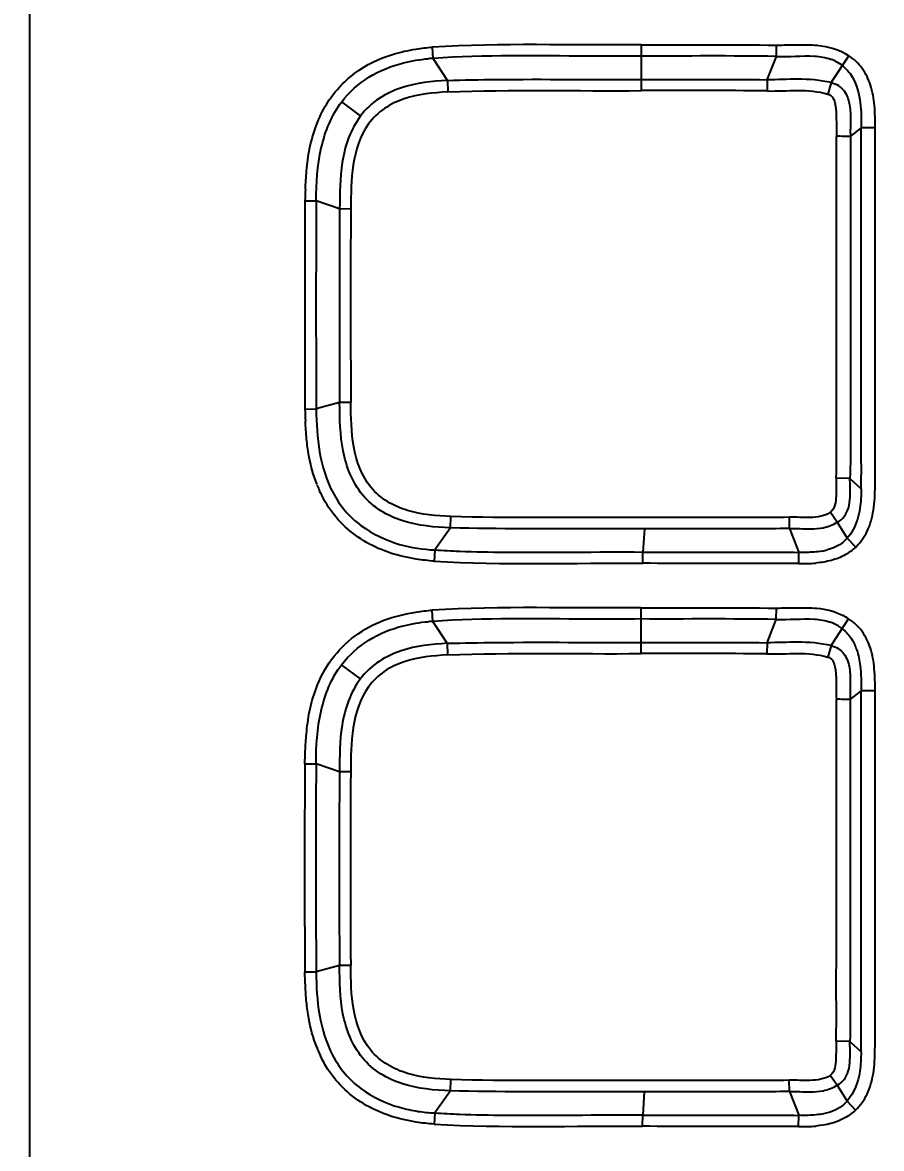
# Model space of a CAD drawing. Header units: millimetres. Extents: x 7426 to 8300, y 123 to 421.
# Drawn here: x 8006.62 to 8011.42, y 337.02 to 343.31 of the extents above; entities that cross this region are included whole.
import ezdxf

# ---------------------------------------------------------------- set-up
doc = ezdxf.new("R2010")
doc.units = ezdxf.units.MM
doc.layers.add('20_ALL_FEATURES', color=7, linetype='Continuous')
doc.layers.add('多重引线', color=7, linetype='Continuous')
doc.styles.add('微软雅黑', font='msyh.ttc')
doc.dimstyles.new('尺寸标注_1_4比例', dxfattribs={"dimtxt": 2.1, "dimasz": 1.7, "dimexe": 0.5, "dimexo": 0.4, "dimgap": 0.5, "dimtad": 1, "dimdec": 1, "dimlfac": 4, "dimdsep": 46, "dimtxsty": '微软雅黑', "dimcen": 0.09, "dimadec": 0, "dimazin": 0, "dimtp": 0.01, "dimtm": 0.01, "dimtfac": 1, "dimtdec": 1, "dimtofl": 0, "dimtmove": 0, "dimatfit": 3, "dimfxl": 1, "dimtolj": 1, "dimarcsym": 0})

# ---------------------------------------------------------------- blocks, each defined once
blk = doc.blocks.new('*D890')
at = {"layer": 'Defpoints', "color": 0}
for p in [(8010.9443, 360.1863), (8006.63, 320.4735), (8032.781, 320.4735)]:
    blk.add_point(p, dxfattribs=at)
at = {"layer": '多重引线', "color": 0, "lineweight": -2}
for p, q in [((8011.3443, 360.1863), (8033.281, 360.1863)), ((8032.781, 358.4863), (8032.781, 322.1735)), ((8007.03, 320.4735), (8033.281, 320.4735))]:
    blk.add_line(p, q, dxfattribs=at)
at = {"layer": '多重引线', "color": 0}
for points in [[(8033.0643, 358.4863), (8032.4976, 358.4863), (8032.781, 360.1863)], [(8032.4976, 322.1735), (8033.0643, 322.1735), (8032.781, 320.4735)]]:
    blk.add_solid(points, dxfattribs=at)
at = {"layer": '多重引线', "color": 0, "insert": (8031.1896, 340.3299), "char_height": 2.1, "attachment_point": 5, "rotation": 90, "style": '微软雅黑'}
blk.add_mtext('\\A1;158.9', dxfattribs=at)

msp = doc.modelspace()

# ---------------------------------------------------------------- linework, layer by layer
at = {"layer": '20_ALL_FEATURES', "color": 7, "linetype": 'Continuous'}
for p, q in [((8006.6568, 358.4367), (8006.6568, 322.2237)), ((8010.0785, 343.1887), (8010.0789, 342.9323)), ((8010.8358, 343.1232), (8010.837, 343.1864)), ((8008.9153, 343.1124), (8008.9114, 343.1756)), ((8010.7848, 342.993), (8010.8358, 343.1232)), ((8011.1428, 342.9772), (8011.2406, 343.1275)), ((8008.9951, 342.9898), (8008.9153, 343.1124)), ((8010.7848, 342.993), (8010.7838, 342.9303)), ((8008.9951, 342.9898), (8008.9972, 342.9258)), ((8011.1428, 342.9772), (8011.1234, 342.9127)), ((8008.5095, 342.7911), (8008.4042, 342.8703)), ((8011.3108, 342.7237), (8011.2497, 342.6777)), ((8011.3887, 342.7237), (8011.3108, 342.7237)), ((8008.1985, 342.3154), (8008.2616, 342.3151)), ((8008.3922, 342.2704), (8008.2616, 342.3151)), ((8008.455, 342.27), (8008.3922, 342.2704)), ((8008.3923, 341.1879), (8008.2618, 341.1517)), ((8008.4551, 341.1882), (8008.3923, 341.1879)), ((8008.1987, 341.1514), (8008.2618, 341.1517)), ((8011.2475, 340.762), (8011.1707, 340.7644)), ((8011.2475, 340.762), (8011.3105, 340.7048)), ((8009.0133, 340.4859), (8009.0151, 340.5499)), ((8010.9098, 340.4836), (8010.9082, 340.5455)), ((8011.1765, 340.5178), (8011.1376, 340.5732)), ((8009.0133, 340.4859), (8008.9248, 340.3632)), ((8010.0972, 340.4817), (8010.0885, 340.3515)), ((8010.9098, 340.4836), (8010.9618, 340.3496)), ((8011.1765, 340.5178), (8011.2323, 340.4288)), ((8011.2323, 340.4288), (8011.2796, 340.3793)), ((8008.9248, 340.3632), (8008.9212, 340.3)), ((8010.088, 340.2886), (8010.0885, 340.3515)), ((8010.961, 340.2872), (8010.9618, 340.3496)), ((8010.0778, 340.0396), (8010.0782, 339.7833)), ((8010.8351, 339.9742), (8010.8363, 340.0374)), ((8008.9145, 339.9634), (8008.9106, 340.0266)), ((8010.7841, 339.844), (8010.8351, 339.9742)), ((8011.1421, 339.8281), (8011.2399, 339.9785)), ((8008.9943, 339.8407), (8008.9145, 339.9634)), ((8010.7841, 339.844), (8010.7831, 339.7812)), ((8008.9943, 339.8407), (8008.9965, 339.7768)), ((8011.1421, 339.8281), (8011.1227, 339.7637)), ((8008.5088, 339.6421), (8008.4035, 339.7213)), ((8011.3101, 339.5747), (8011.249, 339.5287)), ((8011.3879, 339.5747), (8011.3101, 339.5747)), ((8008.1978, 339.1664), (8008.2608, 339.1661)), ((8008.3915, 339.1213), (8008.2608, 339.1661)), ((8008.4543, 339.121), (8008.3915, 339.1213)), ((8008.3916, 338.0389), (8008.2611, 338.0027)), ((8008.4544, 338.0392), (8008.3916, 338.0389)), ((8008.198, 338.0024), (8008.2611, 338.0027)), ((8011.2468, 337.613), (8011.17, 337.6154)), ((8011.2468, 337.613), (8011.3098, 337.5558)), ((8009.0125, 337.3369), (8009.0144, 337.4008)), ((8010.9091, 337.3346), (8010.9075, 337.3965)), ((8011.1758, 337.3687), (8011.1369, 337.4242)), ((8009.0125, 337.3369), (8008.9241, 337.2141)), ((8010.0965, 337.3326), (8010.0877, 337.2025)), ((8010.9091, 337.3346), (8010.9611, 337.2006)), ((8011.1758, 337.3687), (8011.2316, 337.2798)), ((8011.2316, 337.2798), (8011.2788, 337.2303)), ((8008.9241, 337.2141), (8008.9205, 337.151)), ((8010.0873, 337.1396), (8010.0877, 337.2025)), ((8010.9603, 337.1382), (8010.9611, 337.2006))]:
    msp.add_line(p, q, dxfattribs=at)
for centre, radius, start, end in [((8008.9558, 342.2555), 0.8579, 92.70739, 94.52365), ((8011.0548, 342.8747), 0.2481, 52.80158, 69.58204), ((8015.12, 342.0955), 6.9249, 177.64583, 178.17986), ((8115.3459, 341.7522), 107.1489, 179.698812, 180.321268), ((8117.0909, 341.7561), 108.8308, 179.705716, 180.318187), ((8107.6883, 341.732), 99.2975, 179.689335, 180.313927), ((8109.412, 341.7366), 100.9584, 179.697294, 180.311225), ((8012.3917, 341.2594), 4.1944, 181.47527, 182.40435), ((8008.9688, 341.0048), 0.7554, 201.48126, 204.02813), ((8009.3075, 346.6855), 6.334, 266.53662, 267.8016), ((8011.0308, 340.6959), 0.3445, 280.21006, 285.01124), ((8010.9881, 341.0501), 0.7634, 267.96191, 275.14406), ((8011.0702, 339.7241), 0.3058, 56.29508, 62.93635), ((8008.9551, 339.1065), 0.8579, 92.7074, 94.51924), ((8011.0545, 339.7265), 0.2472, 59.16505, 70.58473), ((8011.0549, 339.7271), 0.2464, 52.77411, 59.19235), ((8115.3452, 338.6032), 107.1489, 179.698812, 180.321268), ((8117.0902, 338.6071), 108.8308, 179.705716, 180.318187), ((8107.6875, 338.5829), 99.2975, 179.689335, 180.313927), ((8109.4113, 338.5876), 100.9584, 179.697294, 180.311225), ((8008.9596, 337.8523), 0.7462, 201.21701, 205.40644), ((8008.9485, 338.0156), 0.8014, 253.97127, 261.60572), ((8008.9587, 338.0826), 0.8692, 261.58348, 267.71828), ((8009.3067, 343.5352), 6.3327, 266.53654, 267.79918), ((8010.9874, 337.9011), 0.7634, 267.96191, 275.14406)]:
    msp.add_arc(centre, radius, start, end, dxfattribs=at)
for points, knots in [([(7985.2818, 358.8617), (7987.3311, 358.8617), (7990.4049, 358.8617), (7994.5034, 358.8617), (7997.5773, 358.8617), (8000.6511, 358.8617), (8003.725, 358.8617), (8006.2865, 358.8617), (8008.3359, 358.8617), (8009.8728, 358.8618), (8011.4098, 358.8611), (8012.9461, 358.8568), (8014.2302, 358.8343), (8015.2451, 358.6877), (8015.977, 358.4318), (8016.569, 357.9158), (8016.9147, 357.2177), (8017.0858, 356.4657), (8017.1526, 355.6989), (8017.1711, 354.9311), (8017.1822, 353.9068), (8017.1919, 352.1137), (8017.1883, 349.5521), (8017.1895, 346.4779), (8017.1892, 343.404), (8017.1893, 340.3302), (8017.1892, 337.2563), (8017.1895, 334.1825), (8017.1883, 331.109), (8017.1918, 328.5471), (8017.1823, 326.7538), (8017.171, 325.7289), (8017.1528, 324.9615), (8017.0854, 324.1956), (8016.9157, 323.444), (8016.5692, 322.7465), (8015.9773, 322.227), (8015.2418, 321.9722), (8014.2278, 321.8261), (8012.9449, 321.8036), (8011.4103, 321.7992), (8009.8725, 321.7986), (8008.3359, 321.7987), (8006.2865, 321.7986), (8003.725, 321.7987), (8000.6511, 321.7987), (7997.5773, 321.7987), (7994.5034, 321.7987), (7990.4049, 321.7987), (7987.3311, 321.7987), (7985.2818, 321.7987)], [0, 0, 0, 0, 0.062517, 0.093776, 0.125034, 0.156293, 0.187552, 0.21881, 0.23444, 0.250071, 0.265698, 0.281326, 0.296961, 0.304806, 0.312556, 0.320276, 0.32808, 0.335905, 0.343705, 0.351523, 0.359333, 0.374956, 0.406226, 0.437483, 0.468742, 0.5, 0.531259, 0.562517, 0.593774, 0.625025, 0.640673, 0.648483, 0.656295, 0.664089, 0.671906, 0.679693, 0.687443, 0.695242, 0.703089, 0.718652, 0.73431, 0.749928, 0.765561, 0.781189, 0.812448, 0.843707, 0.874966, 0.906224, 0.937483, 1, 1, 1, 1]), ([(8010.837, 343.1864), (8010.8747, 343.1879), (8010.9501, 343.1886), (8011.0258, 343.1895), (8011.0633, 343.1859)], [0, 0, 0, 0, 0.499989, 1, 1, 1, 1]), ([(8008.3187, 342.8553), (8008.3594, 342.9225), (8008.4691, 343.0416), (8008.6136, 343.1119), (8008.6888, 343.1351)], [0, 0, 0, 0, 0.499546, 1, 1, 1, 1]), ([(8010.0788, 343.1258), (8009.9812, 343.1246), (8009.5934, 343.1249), (8009.2049, 343.1314), (8008.9153, 343.1124)], [0, 0, 0, 0, 0.25158, 1, 1, 1, 1]), ([(8011.3622, 342.963), (8011.3515, 342.996), (8011.3212, 343.0596), (8011.2697, 343.1088), (8011.2406, 343.1275)], [0, 0, 0, 0, 0.500176, 1, 1, 1, 1]), ([(8008.4042, 342.8703), (8008.4453, 342.9247), (8008.552, 343.0183), (8008.6822, 343.0707), (8008.75, 343.088)], [0, 0, 0, 0, 0.493598, 1, 1, 1, 1]), ([(8008.9951, 342.9898), (8009.0857, 342.9922), (8009.4469, 342.998), (8009.8082, 342.9937), (8010.0788, 342.9951)], [0, 0, 0, 0, 0.250956, 1, 1, 1, 1]), ([(8011.1428, 342.9772), (8011.0812, 342.9909), (8010.9607, 343.0005), (8010.8414, 342.9929), (8010.7848, 342.993)], [0, 0, 0, 0, 0.527269, 1, 1, 1, 1]), ([(8008.9951, 342.9898), (8008.9084, 342.9853), (8008.774, 342.9703), (8008.6084, 342.894), (8008.538, 342.8292), (8008.5095, 342.7911)], [0, 0, 0, 0, 0.481435, 0.736498, 1, 1, 1, 1]), ([(8011.1428, 342.9772), (8011.1706, 342.9713), (8011.2231, 342.9359), (8011.2493, 342.8505), (8011.2508, 342.7644), (8011.2488, 342.7066), (8011.2497, 342.6777)], [0, 0, 0, 0, 0.247781, 0.496725, 0.748346, 1, 1, 1, 1]), ([(8008.2615, 342.3151), (8008.2616, 342.4143), (8008.2727, 342.6086), (8008.3474, 342.795), (8008.4042, 342.8703)], [0, 0, 0, 0, 0.512578, 1, 1, 1, 1]), ([(8008.9972, 342.9258), (8008.9153, 342.9193), (8008.7899, 342.9094), (8008.6393, 342.8376), (8008.5183, 342.7217), (8008.4567, 342.5156), (8008.4552, 342.3523), (8008.455, 342.27)], [0, 0, 0, 0, 0.250246, 0.375622, 0.500725, 0.749511, 1, 1, 1, 1]), ([(8011.1234, 342.9127), (8011.1334, 342.9097), (8011.1529, 342.8975), (8011.163, 342.8662), (8011.1682, 342.835), (8011.1727, 342.7712), (8011.1701, 342.718), (8011.1722, 342.6755)], [0, 0, 0, 0, 0.123226, 0.248048, 0.373327, 0.49866, 1, 1, 1, 1]), ([(8008.5095, 342.7911), (8008.4537, 342.7164), (8008.3924, 342.5374), (8008.3933, 342.3573), (8008.3923, 342.2704)], [0, 0, 0, 0, 0.517343, 1, 1, 1, 1]), ([(8011.1705, 340.7644), (8011.1729, 340.8444), (8011.1713, 341.0041), (8011.1724, 341.3228), (8011.1718, 341.7207), (8011.1721, 342.1981), (8011.172, 342.5164), (8011.172, 342.6755)], [0, 0, 0, 0, 0.125619, 0.250607, 0.50043, 0.750211, 1, 1, 1, 1]), ([(8011.1722, 342.6755), (8011.1827, 342.685), (8011.2077, 342.6736), (8011.2326, 342.6791), (8011.2444, 342.6781), (8011.2497, 342.6777)], [0, 0, 0, 0, 0.547361, 0.79331, 1, 1, 1, 1]), ([(8011.2498, 342.6777), (8011.2498, 342.5184), (8011.2499, 342.1998), (8011.2496, 341.7219), (8011.2503, 341.3235), (8011.249, 341.0036), (8011.2509, 340.8429), (8011.2473, 340.762)], [0, 0, 0, 0, 0.24948, 0.498966, 0.748484, 0.873288, 1, 1, 1, 1]), ([(8011.3105, 340.7048), (8011.3113, 340.7882), (8011.3104, 340.9558), (8011.3111, 341.2918), (8011.3106, 341.8814), (8011.3108, 342.3868), (8011.3108, 342.7237)], [0, 0, 0, 0, 0.123911, 0.249035, 0.499342, 1, 1, 1, 1]), ([(8011.3788, 340.585), (8011.3857, 340.6294), (8011.3886, 340.719), (8011.3888, 340.8971), (8011.3886, 341.1196), (8011.3887, 341.3868), (8011.3886, 341.7433), (8011.3887, 342.1889), (8011.3887, 342.5454), (8011.3887, 342.7237)], [0, 0, 0, 0, 0.062987, 0.125241, 0.249989, 0.374981, 0.499982, 0.749991, 1, 1, 1, 1]), ([(8009.0133, 340.4859), (8008.9231, 340.49), (8008.7858, 340.5025), (8008.6189, 340.5766), (8008.4804, 340.6967), (8008.395, 340.9174), (8008.3935, 341.0976), (8008.3923, 341.1879)], [0, 0, 0, 0, 0.250311, 0.37567, 0.500894, 0.749528, 1, 1, 1, 1]), ([(8009.0151, 340.5499), (8008.9335, 340.5527), (8008.8095, 340.5645), (8008.657, 340.6277), (8008.5296, 340.7363), (8008.4576, 340.9409), (8008.4559, 341.1054), (8008.4551, 341.1882)], [0, 0, 0, 0, 0.248837, 0.373457, 0.497591, 0.747625, 1, 1, 1, 1]), ([(8008.2618, 341.1517), (8008.262, 341.0713), (8008.2708, 340.9102), (8008.3298, 340.7141), (8008.4198, 340.5792), (8008.5386, 340.4691), (8008.6509, 340.4166), (8008.7279, 340.3944)], [0, 0, 0, 0, 0.250311, 0.499941, 0.625285, 0.750482, 1, 1, 1, 1]), ([(8011.1707, 340.7644), (8011.1696, 340.7311), (8011.171, 340.6807), (8011.1664, 340.6155), (8011.1514, 340.5819), (8011.1376, 340.5732)], [0, 0, 0, 0, 0.503038, 0.75437, 1, 1, 1, 1]), ([(8011.1765, 340.5178), (8011.2062, 340.5332), (8011.2428, 340.5839), (8011.2485, 340.6568), (8011.2495, 340.7122), (8011.2472, 340.7461), (8011.2475, 340.762)], [0, 0, 0, 0, 0.37668, 0.61843, 0.821001, 1, 1, 1, 1]), ([(8008.8208, 340.3119), (8008.7243, 340.327), (8008.533, 340.3851), (8008.3823, 340.5229), (8008.329, 340.6045)], [0, 0, 0, 0, 0.500478, 1, 1, 1, 1]), ([(8010.9082, 340.5456), (8010.8292, 340.5436), (8010.6713, 340.545), (8010.4348, 340.5441), (8010.1984, 340.5443), (8009.7252, 340.5461), (8009.3306, 340.5408), (8009.0151, 340.55)], [0, 0, 0, 0, 0.12524, 0.250087, 0.374897, 0.499836, 1, 1, 1, 1]), ([(8011.1376, 340.5732), (8011.106, 340.5511), (8011.0232, 340.5407), (8010.9473, 340.5467), (8010.9082, 340.5455)], [0, 0, 0, 0, 0.496576, 1, 1, 1, 1]), ([(8010.0972, 340.4817), (8010.0071, 340.4819), (8009.6458, 340.4815), (8009.2844, 340.4798), (8009.0133, 340.4859)], [0, 0, 0, 0, 0.249246, 1, 1, 1, 1]), ([(8010.9098, 340.4838), (8010.8415, 340.4809), (8010.7056, 340.482), (8010.4348, 340.4814), (8010.2323, 340.4815), (8010.0972, 340.4818)], [0, 0, 0, 0, 0.252241, 0.50134, 1, 1, 1, 1]), ([(8010.9098, 340.4836), (8010.9488, 340.4845), (8011.0115, 340.4784), (8011.1027, 340.4842), (8011.1523, 340.5034), (8011.1765, 340.5178)], [0, 0, 0, 0, 0.429659, 0.690363, 1, 1, 1, 1]), ([(8011.2323, 340.4288), (8011.2253, 340.4207), (8011.1936, 340.3903), (8011.152, 340.3717), (8011.1201, 340.3631)], [0, 0, 0, 0, 0.243037, 1, 1, 1, 1]), ([(8009.0645, 340.3562), (8009.1494, 340.353), (8009.4907, 340.3459), (8009.8321, 340.3537), (8010.0885, 340.3515)], [0, 0, 0, 0, 0.248763, 1, 1, 1, 1]), ([(8010.0885, 340.3514), (8010.2337, 340.3502), (8010.4516, 340.3509), (8010.7427, 340.3502), (8010.8886, 340.351), (8010.9618, 340.3494)], [0, 0, 0, 0, 0.498758, 0.748613, 1, 1, 1, 1]), ([(8010.961, 340.2871), (8010.8881, 340.288), (8010.5971, 340.2875), (8010.3061, 340.2869), (8010.088, 340.2885)], [0, 0, 0, 0, 0.250463, 1, 1, 1, 1]), ([(8010.8363, 340.0374), (8010.874, 340.0389), (8010.9494, 340.0396), (8011.025, 340.0405), (8011.0626, 340.0369)], [0, 0, 0, 0, 0.499989, 1, 1, 1, 1]), ([(8008.2604, 339.5868), (8008.2821, 339.6446), (8008.3391, 339.7561), (8008.4727, 339.8882), (8008.6374, 339.977), (8008.7584, 340.006), (8008.8193, 340.0154)], [0, 0, 0, 0, 0.250213, 0.499972, 0.750122, 1, 1, 1, 1]), ([(8010.078, 339.9768), (8009.9805, 339.9755), (8009.5927, 339.9759), (8009.2042, 339.9824), (8008.9145, 339.9634)], [0, 0, 0, 0, 0.25158, 1, 1, 1, 1]), ([(8011.3615, 339.814), (8011.3508, 339.847), (8011.3205, 339.9106), (8011.269, 339.9597), (8011.2399, 339.9785)], [0, 0, 0, 0, 0.500176, 1, 1, 1, 1]), ([(8008.4035, 339.7213), (8008.4446, 339.7757), (8008.5512, 339.8693), (8008.6815, 339.9217), (8008.7493, 339.939)], [0, 0, 0, 0, 0.493598, 1, 1, 1, 1]), ([(8008.9943, 339.8407), (8009.085, 339.8432), (8009.4462, 339.849), (8009.8075, 339.8447), (8010.078, 339.8461)], [0, 0, 0, 0, 0.250956, 1, 1, 1, 1]), ([(8011.1421, 339.8281), (8011.0805, 339.8418), (8010.96, 339.8515), (8010.8406, 339.8438), (8010.7841, 339.844)], [0, 0, 0, 0, 0.527269, 1, 1, 1, 1]), ([(8008.9943, 339.8407), (8008.9077, 339.8363), (8008.7733, 339.8213), (8008.6077, 339.745), (8008.5373, 339.6801), (8008.5088, 339.6421)], [0, 0, 0, 0, 0.481435, 0.736498, 1, 1, 1, 1]), ([(8011.1421, 339.8281), (8011.1699, 339.8223), (8011.2224, 339.7869), (8011.2486, 339.7015), (8011.25, 339.6153), (8011.2481, 339.5576), (8011.249, 339.5287)], [0, 0, 0, 0, 0.247781, 0.496725, 0.748346, 1, 1, 1, 1]), ([(8008.2608, 339.1661), (8008.2609, 339.2653), (8008.272, 339.4596), (8008.3466, 339.646), (8008.4035, 339.7213)], [0, 0, 0, 0, 0.512578, 1, 1, 1, 1]), ([(8008.9965, 339.7768), (8008.9146, 339.7703), (8008.7892, 339.7604), (8008.6386, 339.6886), (8008.5175, 339.5726), (8008.456, 339.3665), (8008.4544, 339.2033), (8008.4543, 339.121)], [0, 0, 0, 0, 0.250246, 0.375622, 0.500725, 0.749511, 1, 1, 1, 1]), ([(8011.1227, 339.7637), (8011.1327, 339.7607), (8011.1522, 339.7485), (8011.1623, 339.7172), (8011.1675, 339.686), (8011.172, 339.6222), (8011.1694, 339.569), (8011.1715, 339.5265)], [0, 0, 0, 0, 0.123226, 0.248048, 0.373327, 0.49866, 1, 1, 1, 1]), ([(8008.5088, 339.6421), (8008.453, 339.5674), (8008.3917, 339.3883), (8008.3926, 339.2083), (8008.3915, 339.1213)], [0, 0, 0, 0, 0.517343, 1, 1, 1, 1]), ([(8011.1698, 337.6154), (8011.1722, 337.6954), (8011.1705, 337.855), (8011.1717, 338.1738), (8011.1711, 338.5717), (8011.1713, 339.0491), (8011.1713, 339.3674), (8011.1713, 339.5265)], [0, 0, 0, 0, 0.125619, 0.250607, 0.50043, 0.750211, 1, 1, 1, 1]), ([(8011.1715, 339.5265), (8011.182, 339.536), (8011.207, 339.5245), (8011.2318, 339.5301), (8011.2437, 339.5291), (8011.249, 339.5287)], [0, 0, 0, 0, 0.547361, 0.79331, 1, 1, 1, 1]), ([(8011.2491, 339.5287), (8011.2491, 339.3694), (8011.2492, 339.0508), (8011.2489, 338.5728), (8011.2496, 338.1745), (8011.2483, 337.8546), (8011.2502, 337.6939), (8011.2465, 337.613)], [0, 0, 0, 0, 0.24948, 0.498966, 0.748484, 0.873288, 1, 1, 1, 1]), ([(8011.3098, 337.5558), (8011.3106, 337.6392), (8011.3097, 337.8068), (8011.3103, 338.1428), (8011.3099, 338.7324), (8011.3101, 339.2377), (8011.3101, 339.5747)], [0, 0, 0, 0, 0.123911, 0.249035, 0.499342, 1, 1, 1, 1]), ([(8011.3781, 337.436), (8011.3849, 337.4804), (8011.3879, 337.57), (8011.3881, 337.7481), (8011.3878, 337.9706), (8011.388, 338.2378), (8011.3879, 338.5943), (8011.388, 339.0399), (8011.3879, 339.3964), (8011.3879, 339.5747)], [0, 0, 0, 0, 0.062987, 0.125241, 0.249989, 0.374981, 0.499982, 0.749991, 1, 1, 1, 1]), ([(8009.0125, 337.3369), (8008.9224, 337.341), (8008.785, 337.3535), (8008.6181, 337.4276), (8008.4797, 337.5477), (8008.3942, 337.7684), (8008.3928, 337.9486), (8008.3916, 338.0389)], [0, 0, 0, 0, 0.250311, 0.37567, 0.500894, 0.749528, 1, 1, 1, 1]), ([(8009.0144, 337.4008), (8008.9328, 337.4037), (8008.8088, 337.4155), (8008.6563, 337.4787), (8008.5289, 337.5873), (8008.4569, 337.7919), (8008.4552, 337.9564), (8008.4544, 338.0392)], [0, 0, 0, 0, 0.248837, 0.373457, 0.497591, 0.747625, 1, 1, 1, 1]), ([(8008.2611, 338.0027), (8008.2613, 337.9223), (8008.2701, 337.7612), (8008.3291, 337.5651), (8008.4191, 337.4302), (8008.5379, 337.3201), (8008.6502, 337.2676), (8008.7272, 337.2454)], [0, 0, 0, 0, 0.250311, 0.499941, 0.625285, 0.750482, 1, 1, 1, 1]), ([(8011.17, 337.6154), (8011.1689, 337.5821), (8011.1702, 337.5316), (8011.1657, 337.4665), (8011.1506, 337.4329), (8011.1369, 337.4242)], [0, 0, 0, 0, 0.503038, 0.75437, 1, 1, 1, 1]), ([(8011.1758, 337.3687), (8011.2054, 337.3842), (8011.242, 337.4349), (8011.2477, 337.5078), (8011.2488, 337.5632), (8011.2464, 337.5971), (8011.2468, 337.613)], [0, 0, 0, 0, 0.37668, 0.61843, 0.821001, 1, 1, 1, 1]), ([(8008.8208, 337.1628), (8008.7238, 337.1778), (8008.5316, 337.2362), (8008.3805, 337.3749), (8008.3273, 337.4571)], [0, 0, 0, 0, 0.500495, 1, 1, 1, 1]), ([(8010.9074, 337.3966), (8010.8284, 337.3946), (8010.6706, 337.396), (8010.434, 337.3951), (8010.1977, 337.3953), (8009.7245, 337.3971), (8009.3299, 337.3918), (8009.0144, 337.401)], [0, 0, 0, 0, 0.12524, 0.250087, 0.374897, 0.499836, 1, 1, 1, 1]), ([(8011.1369, 337.4242), (8011.1053, 337.4021), (8011.0225, 337.3917), (8010.9465, 337.3977), (8010.9075, 337.3965)], [0, 0, 0, 0, 0.496576, 1, 1, 1, 1]), ([(8010.0965, 337.3326), (8010.0064, 337.3329), (8009.6451, 337.3325), (8009.2837, 337.3308), (8009.0125, 337.3369)], [0, 0, 0, 0, 0.249246, 1, 1, 1, 1]), ([(8010.9091, 337.3348), (8010.8408, 337.3319), (8010.7049, 337.333), (8010.4341, 337.3324), (8010.2315, 337.3325), (8010.0965, 337.3328)], [0, 0, 0, 0, 0.252241, 0.50134, 1, 1, 1, 1]), ([(8010.9091, 337.3346), (8010.9481, 337.3355), (8011.0107, 337.3294), (8011.102, 337.3352), (8011.1516, 337.3544), (8011.1758, 337.3687)], [0, 0, 0, 0, 0.429659, 0.690363, 1, 1, 1, 1]), ([(8011.2316, 337.2798), (8011.2232, 337.2701), (8011.1838, 337.2337), (8011.131, 337.215), (8011.0912, 337.2078)], [0, 0, 0, 0, 0.240388, 1, 1, 1, 1]), ([(8009.0635, 337.2072), (8009.1484, 337.204), (8009.4898, 337.1969), (8009.8313, 337.2047), (8010.0877, 337.2025)], [0, 0, 0, 0, 0.248762, 1, 1, 1, 1]), ([(8010.0877, 337.2024), (8010.2329, 337.2012), (8010.4509, 337.2019), (8010.742, 337.2012), (8010.8879, 337.202), (8010.9611, 337.2004)], [0, 0, 0, 0, 0.498758, 0.748613, 1, 1, 1, 1]), ([(8010.9603, 337.138), (8010.8874, 337.139), (8010.5964, 337.1384), (8010.3054, 337.1379), (8010.0873, 337.1395)], [0, 0, 0, 0, 0.250463, 1, 1, 1, 1])]:
    msp.add_open_spline(points, degree=3, knots=knots, dxfattribs=at)
for points in [[(8010.0785, 343.1887), (8009.6895, 343.1841), (8009.2997, 343.1995), (8008.9114, 343.1756)], [(8010.0785, 343.1889), (8010.3313, 343.188), (8010.5842, 343.191), (8010.837, 343.1862)], [(8011.0633, 343.1859), (8011.1253, 343.1801), (8011.1889, 343.1621), (8011.2406, 343.1275)], [(8008.6888, 343.1351), (8008.7314, 343.1482), (8008.7752, 343.1574), (8008.8193, 343.1643)], [(8008.8193, 343.1643), (8008.8498, 343.1691), (8008.8806, 343.1727), (8008.9114, 343.1757)], [(8010.8358, 343.1233), (8010.5835, 343.128), (8010.3311, 343.1249), (8010.0788, 343.1258)], [(8010.8358, 343.1232), (8010.9068, 343.121), (8010.9781, 343.1294), (8011.049, 343.125)], [(8011.049, 343.125), (8011.0803, 343.123), (8011.1119, 343.1181), (8011.1413, 343.1072)], [(8008.75, 343.088), (8008.7952, 343.0995), (8008.8416, 343.107), (8008.8881, 343.1107)], [(8011.2048, 343.0724), (8011.2265, 343.0551), (8011.2453, 343.0335), (8011.2597, 343.0097)], [(8010.0788, 342.9951), (8010.3141, 342.9945), (8010.5495, 342.9966), (8010.7848, 342.993)], [(8011.2597, 343.0097), (8011.2862, 342.9661), (8011.2992, 342.9143), (8011.3053, 342.8637)], [(8008.9972, 342.9258), (8009.3576, 342.9379), (8009.7183, 342.9298), (8010.0789, 342.9323)], [(8010.7838, 342.9303), (8010.5489, 342.9339), (8010.3139, 342.9316), (8010.0789, 342.9323)], [(8010.7838, 342.9303), (8010.8972, 342.9283), (8011.0148, 342.9452), (8011.1234, 342.9127)], [(8011.3843, 342.8486), (8011.3808, 342.8873), (8011.3742, 342.9261), (8011.3622, 342.963)], [(8008.2626, 342.7395), (8008.2778, 342.7796), (8008.2965, 342.8186), (8008.3187, 342.8553)], [(8011.3053, 342.8637), (8011.3109, 342.8173), (8011.3108, 342.7704), (8011.3108, 342.7237)], [(8011.3887, 342.7237), (8011.3886, 342.7653), (8011.3881, 342.8071), (8011.3843, 342.8486)], [(8008.2247, 342.6075), (8008.2338, 342.6524), (8008.2463, 342.6967), (8008.2626, 342.7395)], [(8008.2074, 342.4832), (8008.2111, 342.5248), (8008.2165, 342.5665), (8008.2247, 342.6075)], [(8008.2009, 342.3799), (8008.2024, 342.4144), (8008.2043, 342.4488), (8008.2074, 342.4832)], [(8008.2077, 340.9837), (8008.2045, 341.0168), (8008.2025, 341.0501), (8008.201, 341.0834)], [(8008.2202, 340.8918), (8008.2147, 340.9222), (8008.2107, 340.9529), (8008.2077, 340.9837)], [(8008.2659, 340.7282), (8008.2452, 340.7809), (8008.2302, 340.836), (8008.2202, 340.8918)], [(8008.329, 340.6045), (8008.3099, 340.634), (8008.2932, 340.6651), (8008.2789, 340.6972)], [(8011.3105, 340.7048), (8011.3098, 340.6682), (8011.3083, 340.6315), (8011.3029, 340.5953)], [(8011.3029, 340.5953), (8011.2968, 340.5544), (8011.2853, 340.5133), (8011.2655, 340.477)], [(8011.3437, 340.4681), (8011.3614, 340.5047), (8011.3725, 340.5448), (8011.3788, 340.585)], [(8011.2655, 340.477), (8011.2562, 340.4598), (8011.245, 340.4435), (8011.2323, 340.4288)], [(8011.2796, 340.3793), (8011.3062, 340.4043), (8011.3278, 340.4352), (8011.3437, 340.4681)], [(8008.7279, 340.3944), (8008.7918, 340.376), (8008.8584, 340.3658), (8008.9248, 340.3632)], [(8011.0468, 340.3511), (8011.0185, 340.3488), (8010.9901, 340.3487), (8010.9618, 340.3496)], [(8011.0919, 340.3568), (8011.077, 340.3541), (8011.0619, 340.3523), (8011.0468, 340.3511)], [(8011.2796, 340.3793), (8011.2618, 340.3619), (8011.2413, 340.3472), (8011.2196, 340.3351)], [(8008.9212, 340.3), (8008.8877, 340.303), (8008.8541, 340.3068), (8008.8208, 340.3119)], [(8008.9212, 340.3), (8009.3096, 340.2778), (8009.6991, 340.2915), (8010.088, 340.2886)], [(8011.1437, 340.3046), (8011.1153, 340.2969), (8011.0859, 340.2925), (8011.0566, 340.2898)], [(8011.2196, 340.3351), (8011.1957, 340.3219), (8011.17, 340.3118), (8011.1437, 340.3046)], [(8010.0778, 340.0396), (8009.6887, 340.035), (8009.299, 340.0505), (8008.9106, 340.0266)], [(8010.0778, 340.0398), (8010.3306, 340.039), (8010.5835, 340.042), (8010.8363, 340.0372)], [(8011.0626, 340.0369), (8011.1131, 340.0321), (8011.1642, 340.0195), (8011.2094, 339.9964)], [(8008.8193, 340.0154), (8008.8496, 340.0201), (8008.8801, 340.0237), (8008.9106, 340.0267)], [(8010.8351, 339.9742), (8010.5828, 339.979), (8010.3304, 339.9759), (8010.078, 339.9768)], [(8010.8351, 339.9742), (8010.9061, 339.972), (8010.9774, 339.9804), (8011.0483, 339.9759)], [(8011.0483, 339.9759), (8011.0782, 339.9741), (8011.1084, 339.9696), (8011.1366, 339.9597)], [(8008.7493, 339.939), (8008.7945, 339.9505), (8008.8409, 339.958), (8008.8875, 339.9617)], [(8011.204, 339.9233), (8011.2258, 339.9061), (8011.2446, 339.8845), (8011.259, 339.8607)], [(8010.078, 339.8461), (8010.3134, 339.8455), (8010.5488, 339.8476), (8010.7841, 339.844)], [(8011.259, 339.8607), (8011.27, 339.8426), (8011.2786, 339.823), (8011.2853, 339.803)], [(8008.9965, 339.7768), (8009.3569, 339.7889), (8009.7176, 339.7808), (8010.0782, 339.7833)], [(8010.7831, 339.7812), (8010.5481, 339.7849), (8010.3131, 339.7826), (8010.0782, 339.7833)], [(8010.7831, 339.7812), (8010.8964, 339.7793), (8011.0141, 339.7962), (8011.1227, 339.7637)], [(8011.2853, 339.803), (8011.2949, 339.7744), (8011.301, 339.7446), (8011.3046, 339.7147)], [(8011.3836, 339.6996), (8011.3801, 339.7383), (8011.3735, 339.7771), (8011.3615, 339.814)], [(8011.3046, 339.7147), (8011.3102, 339.6683), (8011.3101, 339.6214), (8011.3101, 339.5747)], [(8011.3879, 339.5747), (8011.3878, 339.6163), (8011.3874, 339.6581), (8011.3836, 339.6996)], [(8008.224, 339.4585), (8008.2328, 339.5021), (8008.2448, 339.5452), (8008.2604, 339.5868)], [(8008.2066, 339.3342), (8008.2104, 339.3759), (8008.2158, 339.4175), (8008.224, 339.4585)], [(8008.2005, 339.239), (8008.202, 339.2708), (8008.2038, 339.3026), (8008.2066, 339.3342)], [(8008.1978, 339.1664), (8008.1986, 339.1906), (8008.1995, 339.2148), (8008.2005, 339.239)], [(8008.2007, 337.9256), (8008.1995, 337.9512), (8008.1987, 337.9768), (8008.198, 338.0024)], [(8008.207, 337.8346), (8008.2041, 337.8649), (8008.2021, 337.8952), (8008.2007, 337.9256)], [(8008.2194, 337.7428), (8008.214, 337.7732), (8008.21, 337.8039), (8008.207, 337.8346)], [(8008.264, 337.5823), (8008.2439, 337.634), (8008.2292, 337.6881), (8008.2194, 337.7428)], [(8008.3273, 337.4571), (8008.3117, 337.4812), (8008.2979, 337.5063), (8008.2856, 337.5322)], [(8011.3098, 337.5558), (8011.309, 337.5192), (8011.3075, 337.4825), (8011.3021, 337.4463)], [(8011.3021, 337.4463), (8011.2933, 337.3867), (8011.271, 337.3254), (8011.2316, 337.2798)], [(8011.343, 337.3191), (8011.3607, 337.3557), (8011.3718, 337.3958), (8011.3781, 337.436)], [(8011.2788, 337.2303), (8011.3055, 337.2553), (8011.3271, 337.2862), (8011.343, 337.3191)], [(8011.0461, 337.2021), (8011.0178, 337.1998), (8010.9894, 337.1997), (8010.9611, 337.2006)], [(8011.0912, 337.2078), (8011.0763, 337.2051), (8011.0612, 337.2033), (8011.0461, 337.2021)], [(8011.2788, 337.2303), (8011.2611, 337.2129), (8011.2406, 337.1981), (8011.2189, 337.1861)], [(8008.9205, 337.151), (8008.8872, 337.1539), (8008.8539, 337.1577), (8008.8208, 337.1628)], [(8008.9205, 337.151), (8009.3088, 337.1288), (8009.6983, 337.1425), (8010.0873, 337.1396)], [(8011.2189, 337.1861), (8011.1695, 337.1588), (8011.112, 337.1459), (8011.0558, 337.1408)]]:
    msp.add_open_spline(points, degree=3, dxfattribs=at)

# ---------------------------------------------------------------- dimensions: what is measured, and where the dimension line sits
at = {"layer": '多重引线', "color": 3}
dim = msp.add_linear_dim(base=(8032.781, 320.4735), p1=(8010.9443, 360.1863), p2=(8006.63, 320.4735), angle=90, dimstyle='尺寸标注_1_4比例', dxfattribs=at)
dim.commit()
dim.dimension.update_dxf_attribs({"geometry": '*D890', "text_midpoint": (8031.1896, 340.3299)})

doc.saveas('drawing.dxf')
